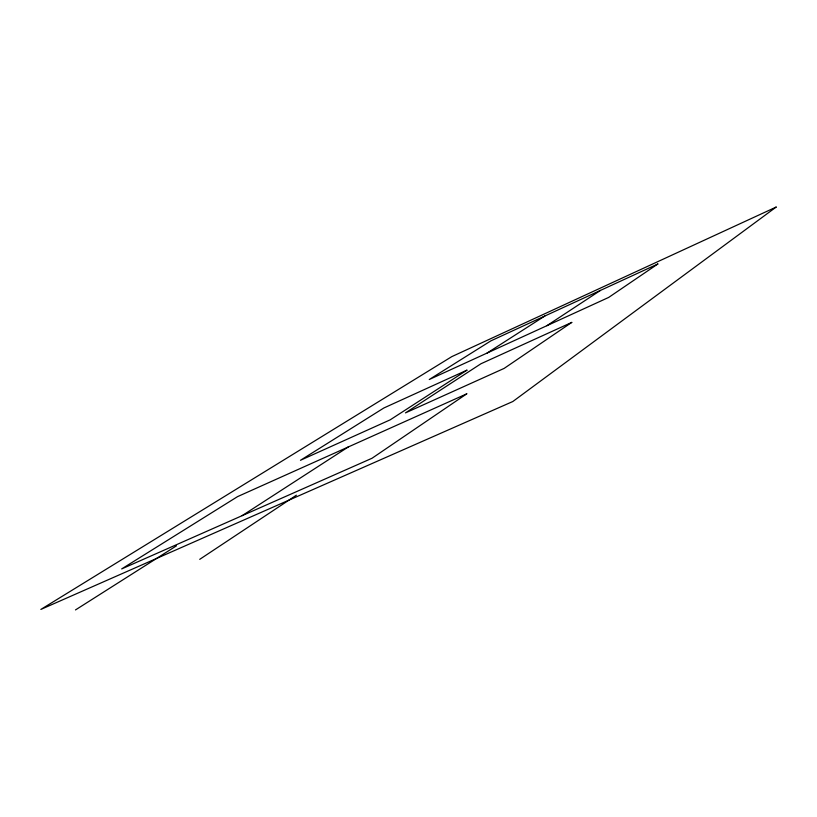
<?xml version="1.0" encoding="UTF-8"?>
<svg xmlns="http://www.w3.org/2000/svg" width="817" height="817" viewBox="0 0 817 817"><rect width="100%" height="100%" fill="white"/><g stroke="black" fill="none" stroke-linecap="round" stroke-linejoin="round"><path stroke-width="1.23" d="M199.716 559.349L296.387 495.194M546.839 325.717L600.475 290.403M242.087 515.69L348.297 446.96M487.065 353.067L544.847 316.005M75.491 609.931L176.411 545.858M776.15 207.069L512.831 401.515L40.85 609.431L451.811 356.62L776.15 207.069M466.762 393.825L372.041 458.245L121.682 568.918L237.584 496.613L466.762 393.825M571.767 322.409L504.15 368.396L405.477 412.891L480.988 363.739L571.767 322.409M657.848 263.983L608.675 297.429L429.252 379.517L490.905 340.852L657.848 263.983M466.916 370.172L390.199 419.826L300.462 460.288L383.857 407.989L466.916 370.172"/></g></svg>
